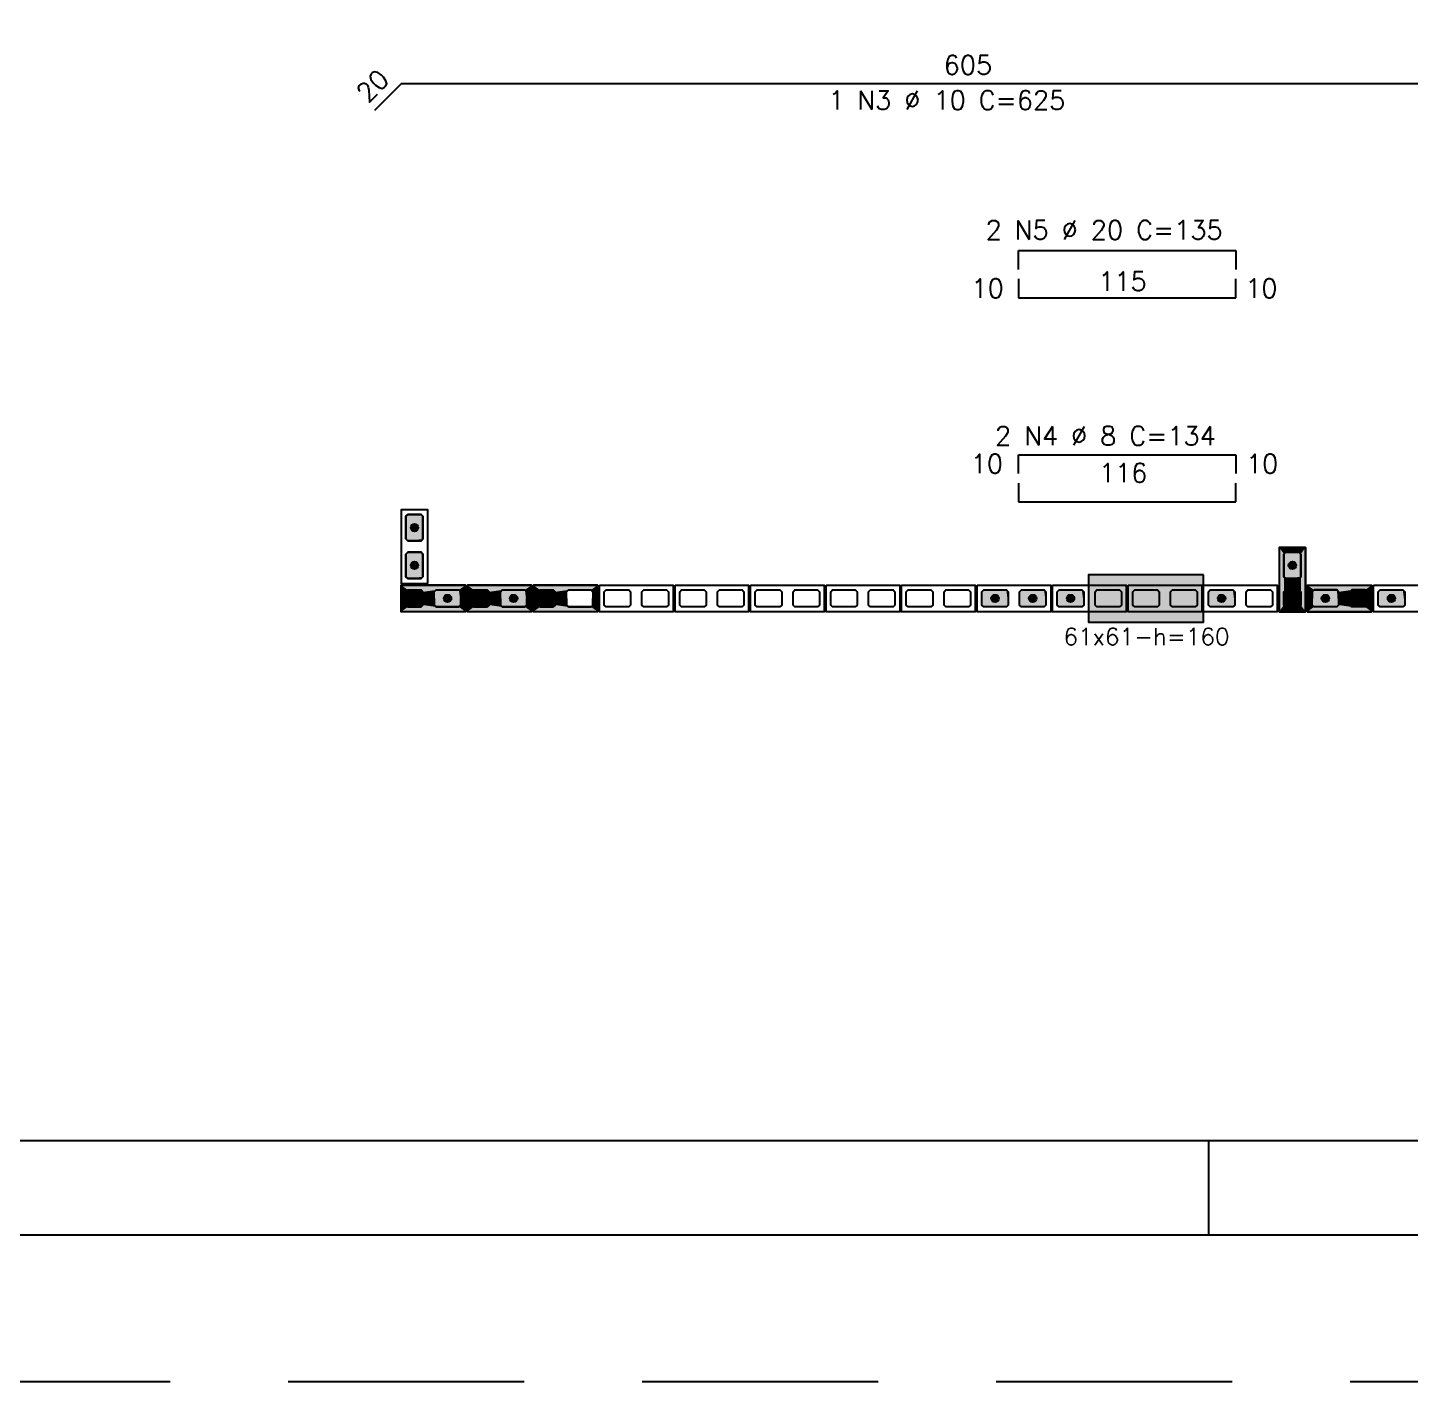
# Model space of a CAD drawing. Extents: x -1.9 to 86, y -1.6 to 60.9.
# Drawn here: x 21.54 to 36.19, y -1.55 to 12.78 of the extents above; entities that cross this region are included whole.
import ezdxf

# ---------------------------------------------------------------- set-up
doc = ezdxf.new("R2010")
doc.units = 0
doc.header["$MEASUREMENT"] = 0
doc.linetypes.add('HIDDEN', pattern=[0.375, 0.25, -0.125])
doc.layers.get('0').update_dxf_attribs({"linetype": 'CONTINUOUS'})
doc.layers.get('Defpoints').update_dxf_attribs({"linetype": 'CONTINUOUS'})
for name, color, linetype in [('ARQ_FOLHA', 7, 'CONTINUOUS'), ('PENA_01', 1, 'CONTINUOUS'), ('PENA_02', 2, 'CONTINUOUS'), ('PENA_03', 3, 'CONTINUOUS'), ('PENA_05', 5, 'CONTINUOUS'), ('PENA_11', 252, 'CONTINUOUS'), ('PENA_21', 100, 'CONTINUOUS'), ('PENA_23', 50, 'CONTINUOUS')]:
    doc.layers.add(name, color=color, linetype=linetype)
doc.styles.get("Standard").update_dxf_attribs({"font": 'ROMANS.SHX'})

# ---------------------------------------------------------------- blocks, each defined once
blk = doc.blocks.new('FOLHA A1 - 841 X 594')
at = {"layer": 'ARQ_FOLHA', "color": 1}
blk.add_line((-500.5, 10), (-500.5, 0), dxfattribs=at)
for points in [[(-841, 0), (0, 0), (0, 594), (-841, 594)], [(-816, 10), (-10, 10), (-10, 584), (-816, 584)]]:
    blk.add_lwpolyline(points, close=True, dxfattribs=at)
at = {"layer": 'Defpoints', "color": 8, "linetype": 'HIDDEN', "ltscale": 100}
blk.add_lwpolyline([(-860.5, 609.5), (-860.5, -15.5), (19.5, -15.5), (19.5, 609.5)], close=True, dxfattribs=at)
blk = doc.blocks.new('*U24')
blk.add_blockref('FOLHA A1 - 841 X 594', (0, 0))

msp = doc.modelspace()

# ---------------------------------------------------------------- linework, layer by layer
at = {"layer": 'PENA_01', "linetype": 'Continuous'}
for points in [[(25.706777, 7.34821), (25.726777, 7.36821), (25.726777, 7.60821), (25.706777, 7.62821), (25.566777, 7.62821), (25.546777, 7.60821), (25.546777, 7.36821), (25.566777, 7.34821), (25.706777, 7.34821)], [(25.706777, 6.94821), (25.726777, 6.96821), (25.726777, 7.20821), (25.706777, 7.22821), (25.566777, 7.22821), (25.546777, 7.20821), (25.546777, 6.96821), (25.566777, 6.94821), (25.706777, 6.94821)], [(35.026777, 6.96821), (35.026777, 7.20821), (35.006777, 7.22821), (34.866777, 7.22821), (34.846777, 7.20821), (34.846777, 6.96821), (34.866777, 6.94821), (35.006777, 6.94821), (35.026777, 6.96821)], [(25.566777, 6.82821), (25.706777, 6.82821), (25.726777, 6.80821), (25.726777, 6.66821), (25.706777, 6.64821), (25.566777, 6.64821), (25.546777, 6.66821), (25.546777, 6.80821), (25.566777, 6.82821)], [(25.866777, 6.82821), (26.106777, 6.82821), (26.126777, 6.80821), (26.126777, 6.66821), (26.106777, 6.64821), (25.866777, 6.64821), (25.846777, 6.66821), (25.846777, 6.80821), (25.866777, 6.82821)], [(26.266777, 6.82821), (26.406777, 6.82821), (26.426777, 6.80821), (26.426777, 6.66821), (26.406777, 6.64821), (26.266777, 6.64821), (26.246777, 6.66821), (26.246777, 6.80821), (26.266777, 6.82821)], [(26.566777, 6.82821), (26.806777, 6.82821), (26.826777, 6.80821), (26.826777, 6.66821), (26.806777, 6.64821), (26.566777, 6.64821), (26.546777, 6.66821), (26.546777, 6.80821), (26.566777, 6.82821)], [(26.966777, 6.82821), (27.106777, 6.82821), (27.126777, 6.80821), (27.126777, 6.66821), (27.106777, 6.64821), (26.966777, 6.64821), (26.946777, 6.66821), (26.946777, 6.80821), (26.966777, 6.82821)], [(27.266777, 6.82821), (27.506777, 6.82821), (27.526777, 6.80821), (27.526777, 6.66821), (27.506777, 6.64821), (27.266777, 6.64821), (27.246777, 6.66821), (27.246777, 6.80821), (27.266777, 6.82821)], [(27.646777, 6.80821), (27.666777, 6.82821), (27.906777, 6.82821), (27.926777, 6.80821), (27.926777, 6.66821), (27.906777, 6.64821), (27.666777, 6.64821), (27.646777, 6.66821), (27.646777, 6.80821)], [(28.046777, 6.80821), (28.066777, 6.82821), (28.306777, 6.82821), (28.326777, 6.80821), (28.326777, 6.66821), (28.306777, 6.64821), (28.066777, 6.64821), (28.046777, 6.66821), (28.046777, 6.80821)], [(28.446777, 6.80821), (28.466777, 6.82821), (28.706777, 6.82821), (28.726777, 6.80821), (28.726777, 6.66821), (28.706777, 6.64821), (28.466777, 6.64821), (28.446777, 6.66821), (28.446777, 6.80821)], [(28.846777, 6.80821), (28.866777, 6.82821), (29.106777, 6.82821), (29.126777, 6.80821), (29.126777, 6.66821), (29.106777, 6.64821), (28.866777, 6.64821), (28.846777, 6.66821), (28.846777, 6.80821)], [(29.246777, 6.80821), (29.266777, 6.82821), (29.506777, 6.82821), (29.526777, 6.80821), (29.526777, 6.66821), (29.506777, 6.64821), (29.266777, 6.64821), (29.246777, 6.66821), (29.246777, 6.80821)], [(29.646777, 6.80821), (29.666777, 6.82821), (29.906777, 6.82821), (29.926777, 6.80821), (29.926777, 6.66821), (29.906777, 6.64821), (29.666777, 6.64821), (29.646777, 6.66821), (29.646777, 6.80821)], [(30.046777, 6.80821), (30.066777, 6.82821), (30.306777, 6.82821), (30.326777, 6.80821), (30.326777, 6.66821), (30.306777, 6.64821), (30.066777, 6.64821), (30.046777, 6.66821), (30.046777, 6.80821)], [(30.446777, 6.80821), (30.466777, 6.82821), (30.706777, 6.82821), (30.726777, 6.80821), (30.726777, 6.66821), (30.706777, 6.64821), (30.466777, 6.64821), (30.446777, 6.66821), (30.446777, 6.80821)], [(30.846777, 6.80821), (30.866777, 6.82821), (31.106777, 6.82821), (31.126777, 6.80821), (31.126777, 6.66821), (31.106777, 6.64821), (30.866777, 6.64821), (30.846777, 6.66821), (30.846777, 6.80821)], [(31.246777, 6.80821), (31.266777, 6.82821), (31.506777, 6.82821), (31.526777, 6.80821), (31.526777, 6.66821), (31.506777, 6.64821), (31.266777, 6.64821), (31.246777, 6.66821), (31.246777, 6.80821)], [(31.646777, 6.80821), (31.666777, 6.82821), (31.906777, 6.82821), (31.926777, 6.80821), (31.926777, 6.66821), (31.906777, 6.64821), (31.666777, 6.64821), (31.646777, 6.66821), (31.646777, 6.80821)], [(32.046777, 6.80821), (32.066777, 6.82821), (32.306777, 6.82821), (32.326777, 6.80821), (32.326777, 6.66821), (32.306777, 6.64821), (32.066777, 6.64821), (32.046777, 6.66821), (32.046777, 6.80821)], [(32.446777, 6.80821), (32.466777, 6.82821), (32.706777, 6.82821), (32.726777, 6.80821), (32.726777, 6.66821), (32.706777, 6.64821), (32.466777, 6.64821), (32.446777, 6.66821), (32.446777, 6.80821)], [(32.846777, 6.80821), (32.866777, 6.82821), (33.106777, 6.82821), (33.126777, 6.80821), (33.126777, 6.66821), (33.106777, 6.64821), (32.866777, 6.64821), (32.846777, 6.66821), (32.846777, 6.80821)], [(33.246777, 6.80821), (33.266777, 6.82821), (33.506777, 6.82821), (33.526777, 6.80821), (33.526777, 6.66821), (33.506777, 6.64821), (33.266777, 6.64821), (33.246777, 6.66821), (33.246777, 6.80821)], [(33.646777, 6.80821), (33.666777, 6.82821), (33.906777, 6.82821), (33.926777, 6.80821), (33.926777, 6.66821), (33.906777, 6.64821), (33.666777, 6.64821), (33.646777, 6.66821), (33.646777, 6.80821)], [(34.046777, 6.80821), (34.066777, 6.82821), (34.306777, 6.82821), (34.326777, 6.80821), (34.326777, 6.66821), (34.306777, 6.64821), (34.066777, 6.64821), (34.046777, 6.66821), (34.046777, 6.80821)], [(34.446777, 6.80821), (34.466777, 6.82821), (34.706777, 6.82821), (34.726777, 6.80821), (34.726777, 6.66821), (34.706777, 6.64821), (34.466777, 6.64821), (34.446777, 6.66821), (34.446777, 6.80821)], [(35.026777, 6.66821), (35.026777, 6.80821), (35.006777, 6.82821), (34.866777, 6.82821), (34.846777, 6.80821), (34.846777, 6.66821), (34.866777, 6.64821), (35.006777, 6.64821), (35.026777, 6.66821)], [(35.406777, 6.64821), (35.166777, 6.64821), (35.146777, 6.66821), (35.146777, 6.80821), (35.166777, 6.82821), (35.406777, 6.82821), (35.426777, 6.80821), (35.426777, 6.66821), (35.406777, 6.64821)], [(35.706777, 6.64821), (35.566777, 6.64821), (35.546777, 6.66821), (35.546777, 6.80821), (35.566777, 6.82821), (35.706777, 6.82821), (35.726777, 6.80821), (35.726777, 6.66821), (35.706777, 6.64821)], [(35.846777, 6.80821), (35.866777, 6.82821), (36.106777, 6.82821), (36.126777, 6.80821), (36.126777, 6.66821), (36.106777, 6.64821), (35.866777, 6.64821), (35.846777, 6.66821), (35.846777, 6.80821)]]:
    msp.add_lwpolyline(points, dxfattribs=at)
at = {"layer": 'PENA_02', "linetype": 'Continuous'}
for points in [[(25.776777, 6.89821), (25.776777, 7.67821), (25.496777, 7.67821), (25.496777, 6.89821), (25.776777, 6.89821)], [(35.076777, 6.59821), (35.076777, 7.27821), (34.796777, 7.27821), (34.796777, 6.59821), (35.076777, 6.59821)], [(25.496777, 6.87821), (26.176777, 6.87821), (26.176777, 6.59821), (25.496777, 6.59821), (25.496777, 6.87821)], [(26.196777, 6.87821), (26.876777, 6.87821), (26.876777, 6.59821), (26.196777, 6.59821), (26.196777, 6.87821)], [(26.896777, 6.87821), (27.576777, 6.87821), (27.576777, 6.59821), (26.896777, 6.59821), (26.896777, 6.87821)], [(27.596777, 6.87821), (28.376777, 6.87821), (28.376777, 6.59821), (27.596777, 6.59821), (27.596777, 6.87821)], [(28.396777, 6.87821), (29.176777, 6.87821), (29.176777, 6.59821), (28.396777, 6.59821), (28.396777, 6.87821)], [(29.196777, 6.87821), (29.976777, 6.87821), (29.976777, 6.59821), (29.196777, 6.59821), (29.196777, 6.87821)], [(29.996777, 6.87821), (30.776777, 6.87821), (30.776777, 6.59821), (29.996777, 6.59821), (29.996777, 6.87821)], [(30.796777, 6.87821), (31.576777, 6.87821), (31.576777, 6.59821), (30.796777, 6.59821), (30.796777, 6.87821)], [(31.596777, 6.87821), (32.376777, 6.87821), (32.376777, 6.59821), (31.596777, 6.59821), (31.596777, 6.87821)], [(32.396777, 6.87821), (33.176777, 6.87821), (33.176777, 6.59821), (32.396777, 6.59821), (32.396777, 6.87821)], [(33.196777, 6.87821), (33.976777, 6.87821), (33.976777, 6.59821), (33.196777, 6.59821), (33.196777, 6.87821)], [(33.996777, 6.87821), (34.776777, 6.87821), (34.776777, 6.59821), (33.996777, 6.59821), (33.996777, 6.87821)], [(35.776777, 6.59821), (35.096777, 6.59821), (35.096777, 6.87821), (35.776777, 6.87821), (35.776777, 6.59821)], [(35.796777, 6.87821), (36.576777, 6.87821), (36.576777, 6.59821), (35.796777, 6.59821), (35.796777, 6.87821)]]:
    msp.add_lwpolyline(points, dxfattribs=at)
at = {"layer": 'PENA_03', "linetype": 'Continuous'}
for points in [[(25.566777, 7.34821), (25.546777, 7.36821), (25.546777, 7.60821), (25.566777, 7.62821), (25.706777, 7.62821), (25.726777, 7.60821), (25.726777, 7.36821), (25.706777, 7.34821), (25.566777, 7.34821)], [(25.566777, 6.94821), (25.546777, 6.96821), (25.546777, 7.20821), (25.566777, 7.22821), (25.706777, 7.22821), (25.726777, 7.20821), (25.726777, 6.96821), (25.706777, 6.94821), (25.566777, 6.94821)], [(34.866777, 6.94821), (34.846777, 6.96821), (34.846777, 7.20821), (34.866777, 7.22821), (35.006777, 7.22821), (35.026777, 7.20821), (35.026777, 6.96821), (35.006777, 6.94821), (34.866777, 6.94821)], [(25.726777, 6.66821), (25.706777, 6.64821), (25.566777, 6.64821), (25.546777, 6.66821), (25.546777, 6.80821), (25.566777, 6.82821), (25.706777, 6.82821), (25.726777, 6.80821), (25.726777, 6.66821)], [(26.126777, 6.66821), (26.106777, 6.64821), (25.866777, 6.64821), (25.846777, 6.66821), (25.846777, 6.80821), (25.866777, 6.82821), (26.106777, 6.82821), (26.126777, 6.80821), (26.126777, 6.66821)], [(26.426777, 6.66821), (26.406777, 6.64821), (26.266777, 6.64821), (26.246777, 6.66821), (26.246777, 6.80821), (26.266777, 6.82821), (26.406777, 6.82821), (26.426777, 6.80821), (26.426777, 6.66821)], [(26.826777, 6.66821), (26.806777, 6.64821), (26.566777, 6.64821), (26.546777, 6.66821), (26.546777, 6.80821), (26.566777, 6.82821), (26.806777, 6.82821), (26.826777, 6.80821), (26.826777, 6.66821)], [(27.126777, 6.66821), (27.106777, 6.64821), (26.966777, 6.64821), (26.946777, 6.66821), (26.946777, 6.80821), (26.966777, 6.82821), (27.106777, 6.82821), (27.126777, 6.80821), (27.126777, 6.66821)], [(31.926777, 6.66821), (31.906777, 6.64821), (31.666777, 6.64821), (31.646777, 6.66821), (31.646777, 6.80821), (31.666777, 6.82821), (31.906777, 6.82821), (31.926777, 6.80821), (31.926777, 6.66821)], [(32.326777, 6.66821), (32.306777, 6.64821), (32.066777, 6.64821), (32.046777, 6.66821), (32.046777, 6.80821), (32.066777, 6.82821), (32.306777, 6.82821), (32.326777, 6.80821), (32.326777, 6.66821)], [(32.726777, 6.66821), (32.706777, 6.64821), (32.466777, 6.64821), (32.446777, 6.66821), (32.446777, 6.80821), (32.466777, 6.82821), (32.706777, 6.82821), (32.726777, 6.80821), (32.726777, 6.66821)], [(34.326777, 6.66821), (34.306777, 6.64821), (34.066777, 6.64821), (34.046777, 6.66821), (34.046777, 6.80821), (34.066777, 6.82821), (34.306777, 6.82821), (34.326777, 6.80821), (34.326777, 6.66821)], [(35.026777, 6.66821), (35.006777, 6.64821), (34.866777, 6.64821), (34.846777, 6.66821), (34.846777, 6.80821), (34.866777, 6.82821), (35.006777, 6.82821), (35.026777, 6.80821), (35.026777, 6.66821)], [(35.426777, 6.66821), (35.406777, 6.64821), (35.166777, 6.64821), (35.146777, 6.66821), (35.146777, 6.80821), (35.166777, 6.82821), (35.406777, 6.82821), (35.426777, 6.80821), (35.426777, 6.66821)], [(35.726777, 6.66821), (35.706777, 6.64821), (35.566777, 6.64821), (35.546777, 6.66821), (35.546777, 6.80821), (35.566777, 6.82821), (35.706777, 6.82821), (35.726777, 6.80821), (35.726777, 6.66821)], [(36.126777, 6.66821), (36.106777, 6.64821), (35.866777, 6.64821), (35.846777, 6.66821), (35.846777, 6.80821), (35.866777, 6.82821), (36.106777, 6.82821), (36.126777, 6.80821), (36.126777, 6.66821)]]:
    msp.add_lwpolyline(points, dxfattribs=at)
for centre in [(25.636777, 7.48821), (25.636777, 7.08821), (34.936777, 7.08821), (25.636777, 6.73821), (25.986777, 6.73821), (26.336777, 6.73821), (26.686777, 6.73821), (27.036777, 6.73821), (31.786777, 6.73821), (32.186777, 6.73821), (32.586777, 6.73821), (34.186777, 6.73821), (34.936777, 6.73821), (35.286777, 6.73821), (35.636777, 6.73821), (35.986777, 6.73821)]:
    msp.add_circle(centre, 0.04, dxfattribs=at)
for points in [[(25.676777, 7.48821), (25.616777, 7.522851), (25.599189, 7.501891)], [(25.676777, 7.48821), (25.599189, 7.501891), (25.599189, 7.474529)], [(25.676777, 7.48821), (25.599189, 7.474529), (25.616777, 7.453569)], [(25.676777, 7.48821), (25.643723, 7.527602), (25.616777, 7.522851)], [(25.676777, 7.48821), (25.616777, 7.453569), (25.643723, 7.448817)], [(25.676777, 7.48821), (25.667419, 7.513921), (25.643723, 7.527602)], [(25.676777, 7.48821), (25.643723, 7.448817), (25.667419, 7.462498)], [(25.676777, 7.48821), (25.667419, 7.462498), (25.676777, 7.48821)], [(25.676777, 7.08821), (25.616777, 7.122851), (25.599189, 7.101891)], [(25.676777, 7.08821), (25.599189, 7.101891), (25.599189, 7.074529)], [(25.676777, 7.08821), (25.599189, 7.074529), (25.616777, 7.053569)], [(25.676777, 7.08821), (25.643723, 7.127602), (25.616777, 7.122851)], [(25.676777, 7.08821), (25.616777, 7.053569), (25.643723, 7.048817)], [(25.676777, 7.08821), (25.667419, 7.113921), (25.643723, 7.127602)], [(25.676777, 7.08821), (25.643723, 7.048817), (25.667419, 7.062498)], [(25.676777, 7.08821), (25.667419, 7.062498), (25.676777, 7.08821)], [(34.976777, 7.08821), (34.916777, 7.122851), (34.899189, 7.101891)], [(34.976777, 7.08821), (34.899189, 7.101891), (34.899189, 7.074529)], [(34.976777, 7.08821), (34.899189, 7.074529), (34.916777, 7.053569)], [(34.976777, 7.08821), (34.943723, 7.127602), (34.916777, 7.122851)], [(34.976777, 7.08821), (34.916777, 7.053569), (34.943723, 7.048817)], [(34.976777, 7.08821), (34.967419, 7.113921), (34.943723, 7.127602)], [(34.976777, 7.08821), (34.943723, 7.048817), (34.967419, 7.062498)], [(34.976777, 7.08821), (34.967419, 7.062498), (34.976777, 7.08821)], [(25.676777, 6.73821), (25.616777, 6.772851), (25.599189, 6.751891)], [(25.676777, 6.73821), (25.599189, 6.751891), (25.599189, 6.724529)], [(25.676777, 6.73821), (25.599189, 6.724529), (25.616777, 6.703569)], [(25.676777, 6.73821), (25.643723, 6.777602), (25.616777, 6.772851)], [(25.676777, 6.73821), (25.616777, 6.703569), (25.643723, 6.698817)], [(25.676777, 6.73821), (25.667419, 6.763921), (25.643723, 6.777602)], [(25.676777, 6.73821), (25.643723, 6.698817), (25.667419, 6.712498)], [(25.676777, 6.73821), (25.667419, 6.712498), (25.676777, 6.73821)], [(26.026777, 6.73821), (25.966777, 6.772851), (25.949189, 6.751891)], [(26.026777, 6.73821), (25.949189, 6.751891), (25.949189, 6.724529)], [(26.026777, 6.73821), (25.949189, 6.724529), (25.966777, 6.703569)], [(26.026777, 6.73821), (25.993723, 6.777602), (25.966777, 6.772851)], [(26.026777, 6.73821), (25.966777, 6.703569), (25.993723, 6.698817)], [(26.026777, 6.73821), (26.017419, 6.763921), (25.993723, 6.777602)], [(26.026777, 6.73821), (25.993723, 6.698817), (26.017419, 6.712498)], [(26.026777, 6.73821), (26.017419, 6.712498), (26.026777, 6.73821)], [(26.376777, 6.73821), (26.316777, 6.772851), (26.299189, 6.751891)], [(26.376777, 6.73821), (26.299189, 6.751891), (26.299189, 6.724529)], [(26.376777, 6.73821), (26.299189, 6.724529), (26.316777, 6.703569)], [(26.376777, 6.73821), (26.343723, 6.777602), (26.316777, 6.772851)], [(26.376777, 6.73821), (26.316777, 6.703569), (26.343723, 6.698817)], [(26.376777, 6.73821), (26.367419, 6.763921), (26.343723, 6.777602)], [(26.376777, 6.73821), (26.343723, 6.698817), (26.367419, 6.712498)], [(26.376777, 6.73821), (26.367419, 6.712498), (26.376777, 6.73821)], [(26.726777, 6.73821), (26.666777, 6.772851), (26.649189, 6.751891)], [(26.726777, 6.73821), (26.649189, 6.751891), (26.649189, 6.724529)], [(26.726777, 6.73821), (26.649189, 6.724529), (26.666777, 6.703569)], [(26.726777, 6.73821), (26.693723, 6.777602), (26.666777, 6.772851)], [(26.726777, 6.73821), (26.666777, 6.703569), (26.693723, 6.698817)], [(26.726777, 6.73821), (26.717419, 6.763921), (26.693723, 6.777602)], [(26.726777, 6.73821), (26.693723, 6.698817), (26.717419, 6.712498)], [(26.726777, 6.73821), (26.717419, 6.712498), (26.726777, 6.73821)], [(27.076777, 6.73821), (27.016777, 6.772851), (26.999189, 6.751891)], [(27.076777, 6.73821), (26.999189, 6.751891), (26.999189, 6.724529)], [(27.076777, 6.73821), (26.999189, 6.724529), (27.016777, 6.703569)], [(27.076777, 6.73821), (27.043723, 6.777602), (27.016777, 6.772851)], [(27.076777, 6.73821), (27.016777, 6.703569), (27.043723, 6.698817)], [(27.076777, 6.73821), (27.067419, 6.763921), (27.043723, 6.777602)], [(27.076777, 6.73821), (27.043723, 6.698817), (27.067419, 6.712498)], [(27.076777, 6.73821), (27.067419, 6.712498), (27.076777, 6.73821)], [(31.826777, 6.73821), (31.766777, 6.772851), (31.749189, 6.751891)], [(31.826777, 6.73821), (31.749189, 6.751891), (31.749189, 6.724529)], [(31.826777, 6.73821), (31.749189, 6.724529), (31.766777, 6.703569)], [(31.826777, 6.73821), (31.793723, 6.777602), (31.766777, 6.772851)], [(31.826777, 6.73821), (31.766777, 6.703569), (31.793723, 6.698817)], [(31.826777, 6.73821), (31.817419, 6.763921), (31.793723, 6.777602)], [(31.826777, 6.73821), (31.793723, 6.698817), (31.817419, 6.712498)], [(31.826777, 6.73821), (31.817419, 6.712498), (31.826777, 6.73821)], [(32.226777, 6.73821), (32.166777, 6.772851), (32.149189, 6.751891)], [(32.226777, 6.73821), (32.149189, 6.751891), (32.149189, 6.724529)], [(32.226777, 6.73821), (32.149189, 6.724529), (32.166777, 6.703569)], [(32.226777, 6.73821), (32.193723, 6.777602), (32.166777, 6.772851)], [(32.226777, 6.73821), (32.166777, 6.703569), (32.193723, 6.698817)], [(32.226777, 6.73821), (32.217419, 6.763921), (32.193723, 6.777602)], [(32.226777, 6.73821), (32.193723, 6.698817), (32.217419, 6.712498)], [(32.226777, 6.73821), (32.217419, 6.712498), (32.226777, 6.73821)], [(32.626777, 6.73821), (32.566777, 6.772851), (32.549189, 6.751891)], [(32.626777, 6.73821), (32.549189, 6.751891), (32.549189, 6.724529)], [(32.626777, 6.73821), (32.549189, 6.724529), (32.566777, 6.703569)], [(32.626777, 6.73821), (32.593723, 6.777602), (32.566777, 6.772851)], [(32.626777, 6.73821), (32.566777, 6.703569), (32.593723, 6.698817)], [(32.626777, 6.73821), (32.617419, 6.763921), (32.593723, 6.777602)], [(32.626777, 6.73821), (32.593723, 6.698817), (32.617419, 6.712498)], [(32.626777, 6.73821), (32.617419, 6.712498), (32.626777, 6.73821)], [(34.226777, 6.73821), (34.166777, 6.772851), (34.149189, 6.751891)], [(34.226777, 6.73821), (34.149189, 6.751891), (34.149189, 6.724529)], [(34.226777, 6.73821), (34.149189, 6.724529), (34.166777, 6.703569)], [(34.226777, 6.73821), (34.193723, 6.777602), (34.166777, 6.772851)], [(34.226777, 6.73821), (34.166777, 6.703569), (34.193723, 6.698817)], [(34.226777, 6.73821), (34.217419, 6.763921), (34.193723, 6.777602)], [(34.226777, 6.73821), (34.193723, 6.698817), (34.217419, 6.712498)], [(34.226777, 6.73821), (34.217419, 6.712498), (34.226777, 6.73821)], [(34.976777, 6.73821), (34.916777, 6.772851), (34.899189, 6.751891)], [(34.976777, 6.73821), (34.899189, 6.751891), (34.899189, 6.724529)], [(34.976777, 6.73821), (34.899189, 6.724529), (34.916777, 6.703569)], [(34.976777, 6.73821), (34.943723, 6.777602), (34.916777, 6.772851)], [(34.976777, 6.73821), (34.916777, 6.703569), (34.943723, 6.698817)], [(34.976777, 6.73821), (34.967419, 6.763921), (34.943723, 6.777602)], [(34.976777, 6.73821), (34.943723, 6.698817), (34.967419, 6.712498)], [(34.976777, 6.73821), (34.967419, 6.712498), (34.976777, 6.73821)], [(35.326777, 6.73821), (35.266777, 6.772851), (35.249189, 6.751891)], [(35.326777, 6.73821), (35.249189, 6.751891), (35.249189, 6.724529)], [(35.326777, 6.73821), (35.249189, 6.724529), (35.266777, 6.703569)], [(35.326777, 6.73821), (35.293723, 6.777602), (35.266777, 6.772851)], [(35.326777, 6.73821), (35.266777, 6.703569), (35.293723, 6.698817)], [(35.326777, 6.73821), (35.317419, 6.763921), (35.293723, 6.777602)], [(35.326777, 6.73821), (35.293723, 6.698817), (35.317419, 6.712498)], [(35.326777, 6.73821), (35.317419, 6.712498), (35.326777, 6.73821)], [(35.676777, 6.73821), (35.616777, 6.772851), (35.599189, 6.751891)], [(35.676777, 6.73821), (35.599189, 6.751891), (35.599189, 6.724529)], [(35.676777, 6.73821), (35.599189, 6.724529), (35.616777, 6.703569)], [(35.676777, 6.73821), (35.643723, 6.777602), (35.616777, 6.772851)], [(35.676777, 6.73821), (35.616777, 6.703569), (35.643723, 6.698817)], [(35.676777, 6.73821), (35.667419, 6.763921), (35.643723, 6.777602)], [(35.676777, 6.73821), (35.643723, 6.698817), (35.667419, 6.712498)], [(35.676777, 6.73821), (35.667419, 6.712498), (35.676777, 6.73821)], [(36.026777, 6.73821), (35.966777, 6.772851), (35.949189, 6.751891)], [(36.026777, 6.73821), (35.949189, 6.751891), (35.949189, 6.724529)], [(36.026777, 6.73821), (35.949189, 6.724529), (35.966777, 6.703569)], [(36.026777, 6.73821), (35.993723, 6.777602), (35.966777, 6.772851)], [(36.026777, 6.73821), (35.966777, 6.703569), (35.993723, 6.698817)], [(36.026777, 6.73821), (36.017419, 6.763921), (35.993723, 6.777602)], [(36.026777, 6.73821), (35.993723, 6.698817), (36.017419, 6.712498)], [(36.026777, 6.73821), (36.017419, 6.712498), (36.026777, 6.73821)]]:
    msp.add_solid(points, dxfattribs=at)
at = {"layer": 'PENA_05', "linetype": 'Continuous'}
for p, q in [((25.496777, 12.187511), (25.213934, 11.904668)), ((37.588837, 12.187511), (25.496777, 12.187511)), ((32.036777, 10.223266), (32.036777, 10.423266)), ((32.036777, 10.423266), (34.336777, 10.423266)), ((34.336777, 10.423266), (34.336777, 10.223266)), ((32.036777, 10.123266), (32.036777, 9.923266)), ((34.336777, 9.923266), (34.336777, 10.123266)), ((32.036777, 9.923266), (34.336777, 9.923266)), ((32.036777, 8.060454), (32.036777, 8.260454)), ((32.036777, 8.260454), (34.336777, 8.260454)), ((34.336777, 8.260454), (34.336777, 8.060454)), ((32.036777, 7.960454), (32.036777, 7.760454)), ((34.336777, 7.760454), (34.336777, 7.960454)), ((32.036777, 7.760454), (34.336777, 7.760454))]:
    msp.add_line(p, q, dxfattribs=at)
at = {"layer": 'PENA_11', "linetype": 'Continuous'}
for points in [[(25.566777, 7.34821), (25.546777, 7.60821), (25.566777, 7.62821)], [(25.566777, 7.34821), (25.566777, 7.62821), (25.706777, 7.62821)], [(25.566777, 7.34821), (25.706777, 7.62821), (25.726777, 7.60821)], [(25.566777, 7.34821), (25.546777, 7.36821), (25.546777, 7.60821)], [(25.566777, 7.34821), (25.726777, 7.60821), (25.726777, 7.36821)], [(25.566777, 7.34821), (25.726777, 7.36821), (25.706777, 7.34821)], [(25.566777, 7.34821), (25.706777, 7.34821), (25.566777, 7.34821)], [(25.566777, 6.94821), (25.546777, 7.20821), (25.566777, 7.22821)], [(25.566777, 6.94821), (25.546777, 6.96821), (25.546777, 7.20821)], [(25.566777, 6.94821), (25.566777, 7.22821), (25.706777, 7.22821)], [(25.566777, 6.94821), (25.706777, 7.22821), (25.726777, 7.20821)], [(25.566777, 6.94821), (25.726777, 7.20821), (25.726777, 6.96821)], [(34.866777, 6.94821), (34.846777, 7.20821), (34.866777, 7.22821)], [(34.866777, 6.94821), (34.846777, 6.96821), (34.846777, 7.20821)], [(34.866777, 6.94821), (34.866777, 7.22821), (35.006777, 7.22821)], [(34.866777, 6.94821), (35.006777, 7.22821), (35.026777, 7.20821)], [(34.866777, 6.94821), (35.026777, 7.20821), (35.026777, 6.96821)], [(25.566777, 6.94821), (25.726777, 6.96821), (25.706777, 6.94821)], [(25.566777, 6.94821), (25.706777, 6.94821), (25.566777, 6.94821)], [(34.866777, 6.94821), (35.026777, 6.96821), (35.006777, 6.94821)], [(34.866777, 6.94821), (35.006777, 6.94821), (34.866777, 6.94821)], [(25.726777, 6.66821), (25.546777, 6.80821), (25.566777, 6.82821)], [(25.726777, 6.66821), (25.546777, 6.66821), (25.546777, 6.80821)], [(25.726777, 6.66821), (25.566777, 6.82821), (25.706777, 6.82821)], [(25.726777, 6.66821), (25.706777, 6.82821), (25.726777, 6.80821)], [(25.726777, 6.66821), (25.726777, 6.80821), (25.726777, 6.66821)], [(26.126777, 6.66821), (25.846777, 6.80821), (25.866777, 6.82821)], [(26.126777, 6.66821), (25.846777, 6.66821), (25.846777, 6.80821)], [(26.126777, 6.66821), (25.866777, 6.82821), (26.106777, 6.82821)], [(26.126777, 6.66821), (26.106777, 6.82821), (26.126777, 6.80821)], [(26.126777, 6.66821), (26.126777, 6.80821), (26.126777, 6.66821)], [(26.426777, 6.66821), (26.246777, 6.80821), (26.266777, 6.82821)], [(26.426777, 6.66821), (26.246777, 6.66821), (26.246777, 6.80821)], [(26.426777, 6.66821), (26.266777, 6.82821), (26.406777, 6.82821)], [(26.426777, 6.66821), (26.406777, 6.82821), (26.426777, 6.80821)], [(26.426777, 6.66821), (26.426777, 6.80821), (26.426777, 6.66821)], [(26.826777, 6.66821), (26.546777, 6.80821), (26.566777, 6.82821)], [(26.826777, 6.66821), (26.546777, 6.66821), (26.546777, 6.80821)], [(26.826777, 6.66821), (26.566777, 6.82821), (26.806777, 6.82821)], [(26.826777, 6.66821), (26.806777, 6.82821), (26.826777, 6.80821)], [(26.826777, 6.66821), (26.826777, 6.80821), (26.826777, 6.66821)], [(27.126777, 6.66821), (26.946777, 6.80821), (26.966777, 6.82821)], [(27.126777, 6.66821), (26.946777, 6.66821), (26.946777, 6.80821)], [(27.126777, 6.66821), (26.966777, 6.82821), (27.106777, 6.82821)], [(27.126777, 6.66821), (27.106777, 6.82821), (27.126777, 6.80821)], [(27.126777, 6.66821), (27.126777, 6.80821), (27.126777, 6.66821)], [(31.926777, 6.66821), (31.646777, 6.80821), (31.666777, 6.82821)], [(31.926777, 6.66821), (31.646777, 6.66821), (31.646777, 6.80821)], [(31.926777, 6.66821), (31.666777, 6.82821), (31.906777, 6.82821)], [(31.926777, 6.66821), (31.906777, 6.82821), (31.926777, 6.80821)], [(31.926777, 6.66821), (31.926777, 6.80821), (31.926777, 6.66821)], [(32.326777, 6.66821), (32.046777, 6.80821), (32.066777, 6.82821)], [(32.326777, 6.66821), (32.046777, 6.66821), (32.046777, 6.80821)], [(32.326777, 6.66821), (32.066777, 6.82821), (32.306777, 6.82821)], [(32.326777, 6.66821), (32.306777, 6.82821), (32.326777, 6.80821)], [(32.326777, 6.66821), (32.326777, 6.80821), (32.326777, 6.66821)], [(32.726777, 6.66821), (32.446777, 6.80821), (32.466777, 6.82821)], [(32.726777, 6.66821), (32.446777, 6.66821), (32.446777, 6.80821)], [(32.726777, 6.66821), (32.466777, 6.82821), (32.706777, 6.82821)], [(32.726777, 6.66821), (32.706777, 6.82821), (32.726777, 6.80821)], [(32.726777, 6.66821), (32.726777, 6.80821), (32.726777, 6.66821)], [(34.326777, 6.66821), (34.046777, 6.80821), (34.066777, 6.82821)], [(34.326777, 6.66821), (34.046777, 6.66821), (34.046777, 6.80821)], [(34.326777, 6.66821), (34.066777, 6.82821), (34.306777, 6.82821)], [(34.326777, 6.66821), (34.306777, 6.82821), (34.326777, 6.80821)], [(34.326777, 6.66821), (34.326777, 6.80821), (34.326777, 6.66821)], [(35.026777, 6.66821), (34.846777, 6.80821), (34.866777, 6.82821)], [(35.026777, 6.66821), (34.846777, 6.66821), (34.846777, 6.80821)], [(35.026777, 6.66821), (34.866777, 6.82821), (35.006777, 6.82821)], [(35.026777, 6.66821), (35.006777, 6.82821), (35.026777, 6.80821)], [(35.026777, 6.66821), (35.026777, 6.80821), (35.026777, 6.66821)], [(35.426777, 6.66821), (35.146777, 6.80821), (35.166777, 6.82821)], [(35.426777, 6.66821), (35.146777, 6.66821), (35.146777, 6.80821)], [(35.426777, 6.66821), (35.166777, 6.82821), (35.406777, 6.82821)], [(35.426777, 6.66821), (35.406777, 6.82821), (35.426777, 6.80821)], [(35.426777, 6.66821), (35.426777, 6.80821), (35.426777, 6.66821)], [(35.726777, 6.66821), (35.546777, 6.80821), (35.566777, 6.82821)], [(35.726777, 6.66821), (35.546777, 6.66821), (35.546777, 6.80821)], [(35.726777, 6.66821), (35.566777, 6.82821), (35.706777, 6.82821)], [(35.726777, 6.66821), (35.706777, 6.82821), (35.726777, 6.80821)], [(35.726777, 6.66821), (35.726777, 6.80821), (35.726777, 6.66821)], [(36.126777, 6.66821), (35.846777, 6.80821), (35.866777, 6.82821)], [(36.126777, 6.66821), (35.846777, 6.66821), (35.846777, 6.80821)], [(36.126777, 6.66821), (35.866777, 6.82821), (36.106777, 6.82821)], [(36.126777, 6.66821), (36.106777, 6.82821), (36.126777, 6.80821)], [(36.126777, 6.66821), (36.126777, 6.80821), (36.126777, 6.66821)], [(25.726777, 6.66821), (25.566777, 6.64821), (25.546777, 6.66821)], [(25.726777, 6.66821), (25.706777, 6.64821), (25.566777, 6.64821)], [(26.126777, 6.66821), (25.866777, 6.64821), (25.846777, 6.66821)], [(26.126777, 6.66821), (26.106777, 6.64821), (25.866777, 6.64821)], [(26.426777, 6.66821), (26.266777, 6.64821), (26.246777, 6.66821)], [(26.426777, 6.66821), (26.406777, 6.64821), (26.266777, 6.64821)], [(26.826777, 6.66821), (26.566777, 6.64821), (26.546777, 6.66821)], [(26.826777, 6.66821), (26.806777, 6.64821), (26.566777, 6.64821)], [(27.126777, 6.66821), (26.966777, 6.64821), (26.946777, 6.66821)], [(27.126777, 6.66821), (27.106777, 6.64821), (26.966777, 6.64821)], [(31.926777, 6.66821), (31.666777, 6.64821), (31.646777, 6.66821)], [(31.926777, 6.66821), (31.906777, 6.64821), (31.666777, 6.64821)], [(32.326777, 6.66821), (32.066777, 6.64821), (32.046777, 6.66821)], [(32.326777, 6.66821), (32.306777, 6.64821), (32.066777, 6.64821)], [(32.726777, 6.66821), (32.466777, 6.64821), (32.446777, 6.66821)], [(32.726777, 6.66821), (32.706777, 6.64821), (32.466777, 6.64821)], [(34.326777, 6.66821), (34.066777, 6.64821), (34.046777, 6.66821)], [(34.326777, 6.66821), (34.306777, 6.64821), (34.066777, 6.64821)], [(35.026777, 6.66821), (34.866777, 6.64821), (34.846777, 6.66821)], [(35.026777, 6.66821), (35.006777, 6.64821), (34.866777, 6.64821)], [(35.426777, 6.66821), (35.166777, 6.64821), (35.146777, 6.66821)], [(35.426777, 6.66821), (35.406777, 6.64821), (35.166777, 6.64821)], [(35.726777, 6.66821), (35.566777, 6.64821), (35.546777, 6.66821)], [(35.726777, 6.66821), (35.706777, 6.64821), (35.566777, 6.64821)], [(36.126777, 6.66821), (35.866777, 6.64821), (35.846777, 6.66821)], [(36.126777, 6.66821), (36.106777, 6.64821), (35.866777, 6.64821)]]:
    msp.add_solid(points, dxfattribs=at)
at = {"layer": 'PENA_21', "linetype": 'Continuous'}
for points in [[(34.936777, 6.59821), (34.936777, 6.64821), (34.866777, 6.64821), (34.846777, 6.66821), (34.846777, 6.80821), (34.866777, 6.82821), (34.936777, 6.82821), (34.936777, 6.94821), (34.866777, 6.94821), (34.846777, 6.96821), (34.846777, 7.20821), (34.866777, 7.22821), (34.936777, 7.22821), (34.936777, 7.27821), (34.796777, 7.27821), (34.796777, 6.59821), (34.936777, 6.59821)], [(34.936777, 6.59821), (34.936777, 6.64821), (35.006777, 6.64821), (35.026777, 6.66821), (35.026777, 6.80821), (35.006777, 6.82821), (34.936777, 6.82821), (34.936777, 6.94821), (35.006777, 6.94821), (35.026777, 6.96821), (35.026777, 7.20821), (35.006777, 7.22821), (34.936777, 7.22821), (34.936777, 7.27821), (35.076777, 7.27821), (35.076777, 6.59821), (34.936777, 6.59821)], [(25.496777, 6.73821), (25.546777, 6.73821), (25.546777, 6.80821), (25.566777, 6.82821), (25.706777, 6.82821), (25.726777, 6.80821), (25.726777, 6.73821), (25.846777, 6.73821), (25.846777, 6.80821), (25.866777, 6.82821), (26.106777, 6.82821), (26.126777, 6.80821), (26.126777, 6.73821), (26.176777, 6.73821), (26.176777, 6.87821), (25.496777, 6.87821), (25.496777, 6.73821)], [(25.496777, 6.73821), (25.546777, 6.73821), (25.546777, 6.66821), (25.566777, 6.64821), (25.706777, 6.64821), (25.726777, 6.66821), (25.726777, 6.73821), (25.846777, 6.73821), (25.846777, 6.66821), (25.866777, 6.64821), (26.106777, 6.64821), (26.126777, 6.66821), (26.126777, 6.73821), (26.176777, 6.73821), (26.176777, 6.59821), (25.496777, 6.59821), (25.496777, 6.73821)], [(26.196777, 6.73821), (26.246777, 6.73821), (26.246777, 6.80821), (26.266777, 6.82821), (26.406777, 6.82821), (26.426777, 6.80821), (26.426777, 6.73821), (26.546777, 6.73821), (26.546777, 6.80821), (26.566777, 6.82821), (26.806777, 6.82821), (26.826777, 6.80821), (26.826777, 6.73821), (26.876777, 6.73821), (26.876777, 6.87821), (26.196777, 6.87821), (26.196777, 6.73821)], [(26.196777, 6.73821), (26.246777, 6.73821), (26.246777, 6.66821), (26.266777, 6.64821), (26.406777, 6.64821), (26.426777, 6.66821), (26.426777, 6.73821), (26.546777, 6.73821), (26.546777, 6.66821), (26.566777, 6.64821), (26.806777, 6.64821), (26.826777, 6.66821), (26.826777, 6.73821), (26.876777, 6.73821), (26.876777, 6.59821), (26.196777, 6.59821), (26.196777, 6.73821)], [(26.896777, 6.73821), (26.946777, 6.73821), (26.946777, 6.80821), (26.966777, 6.82821), (27.106777, 6.82821), (27.126777, 6.80821), (27.126777, 6.73821), (27.246777, 6.73821), (27.246777, 6.80821), (27.266777, 6.82821), (27.506777, 6.82821), (27.526777, 6.80821), (27.526777, 6.73821), (27.576777, 6.73821), (27.576777, 6.87821), (26.896777, 6.87821), (26.896777, 6.73821)], [(26.896777, 6.73821), (26.946777, 6.73821), (26.946777, 6.66821), (26.966777, 6.64821), (27.106777, 6.64821), (27.126777, 6.66821), (27.126777, 6.73821), (27.246777, 6.73821), (27.246777, 6.66821), (27.266777, 6.64821), (27.506777, 6.64821), (27.526777, 6.66821), (27.526777, 6.73821), (27.576777, 6.73821), (27.576777, 6.59821), (26.896777, 6.59821), (26.896777, 6.73821)], [(35.776777, 6.73821), (35.726777, 6.73821), (35.726777, 6.80821), (35.706777, 6.82821), (35.566777, 6.82821), (35.546777, 6.80821), (35.546777, 6.73821), (35.426777, 6.73821), (35.426777, 6.80821), (35.406777, 6.82821), (35.166777, 6.82821), (35.146777, 6.80821), (35.146777, 6.73821), (35.096777, 6.73821), (35.096777, 6.87821), (35.776777, 6.87821), (35.776777, 6.73821)], [(35.776777, 6.73821), (35.726777, 6.73821), (35.726777, 6.66821), (35.706777, 6.64821), (35.566777, 6.64821), (35.546777, 6.66821), (35.546777, 6.73821), (35.426777, 6.73821), (35.426777, 6.66821), (35.406777, 6.64821), (35.166777, 6.64821), (35.146777, 6.66821), (35.146777, 6.73821), (35.096777, 6.73821), (35.096777, 6.59821), (35.776777, 6.59821), (35.776777, 6.73821)]]:
    msp.add_lwpolyline(points, dxfattribs=at)
for points in [[(34.936777, 7.27821), (34.796777, 7.27821), (34.866777, 7.22821)], [(34.866777, 7.22821), (34.796777, 7.27821), (34.846777, 7.20821)], [(34.796777, 7.27821), (34.846777, 6.66821), (34.846777, 7.20821)], [(34.796777, 6.59821), (34.846777, 6.66821), (34.796777, 7.27821)], [(34.846777, 7.20821), (34.846777, 6.66821), (34.846777, 6.80821)], [(34.846777, 7.20821), (34.846777, 6.96821), (34.846777, 6.80821)], [(34.936777, 7.22821), (34.936777, 7.27821), (34.866777, 7.22821)], [(35.006777, 7.22821), (34.936777, 7.22821), (35.076777, 7.27821)], [(34.936777, 7.22821), (34.936777, 7.27821), (35.076777, 7.27821)], [(35.026777, 7.20821), (35.006777, 7.22821), (35.076777, 7.27821)], [(35.026777, 6.96821), (35.076777, 7.27821), (35.026777, 6.80821)], [(35.026777, 6.80821), (35.076777, 7.27821), (35.026777, 6.66821)], [(35.076777, 7.27821), (35.076777, 6.59821), (35.026777, 6.66821)], [(35.026777, 6.96821), (35.026777, 7.20821), (35.076777, 7.27821)], [(34.866777, 6.82821), (34.846777, 6.96821), (34.846777, 6.80821)], [(34.866777, 6.82821), (34.866777, 6.94821), (34.846777, 6.96821)], [(34.936777, 6.82821), (34.866777, 6.94821), (34.866777, 6.82821)], [(34.936777, 6.82821), (34.936777, 6.94821), (34.866777, 6.94821)], [(34.936777, 6.82821), (35.006777, 6.94821), (35.006777, 6.82821)], [(34.936777, 6.82821), (34.936777, 6.94821), (35.006777, 6.94821)], [(35.006777, 6.94821), (35.026777, 6.96821), (35.006777, 6.82821)], [(35.006777, 6.82821), (35.026777, 6.96821), (35.026777, 6.80821)], [(26.176777, 6.87821), (25.496777, 6.87821), (25.566777, 6.82821)], [(25.496777, 6.87821), (25.496777, 6.73821), (25.546777, 6.73821)], [(25.496777, 6.87821), (25.546777, 6.73821), (25.546777, 6.80821)], [(25.496777, 6.87821), (25.546777, 6.80821), (25.566777, 6.82821)], [(25.496777, 6.59821), (25.496777, 6.73821), (25.546777, 6.73821)], [(25.496777, 6.59821), (25.546777, 6.73821), (25.546777, 6.66821)], [(26.176777, 6.87821), (25.566777, 6.82821), (25.706777, 6.82821)], [(26.176777, 6.87821), (25.706777, 6.82821), (25.726777, 6.80821)], [(26.176777, 6.87821), (25.726777, 6.80821), (25.866777, 6.82821)], [(25.726777, 6.80821), (25.846777, 6.80821), (25.866777, 6.82821)], [(25.726777, 6.80821), (25.726777, 6.73821), (25.846777, 6.73821)], [(25.726777, 6.80821), (25.846777, 6.73821), (25.846777, 6.80821)], [(25.726777, 6.66821), (25.726777, 6.73821), (25.846777, 6.73821)], [(25.726777, 6.66821), (25.846777, 6.73821), (25.846777, 6.66821)], [(26.176777, 6.87821), (25.866777, 6.82821), (26.106777, 6.82821)], [(26.176777, 6.87821), (26.106777, 6.82821), (26.126777, 6.80821)], [(26.176777, 6.87821), (26.126777, 6.80821), (26.176777, 6.73821)], [(26.176777, 6.73821), (26.126777, 6.80821), (26.126777, 6.73821)], [(26.176777, 6.59821), (26.126777, 6.66821), (26.176777, 6.73821)], [(26.176777, 6.73821), (26.126777, 6.66821), (26.126777, 6.73821)], [(26.876777, 6.87821), (26.196777, 6.87821), (26.266777, 6.82821)], [(26.196777, 6.87821), (26.196777, 6.73821), (26.246777, 6.73821)], [(26.196777, 6.87821), (26.246777, 6.73821), (26.246777, 6.80821)], [(26.196777, 6.87821), (26.246777, 6.80821), (26.266777, 6.82821)], [(26.196777, 6.59821), (26.196777, 6.73821), (26.246777, 6.73821)], [(26.196777, 6.59821), (26.246777, 6.73821), (26.246777, 6.66821)], [(26.876777, 6.87821), (26.266777, 6.82821), (26.406777, 6.82821)], [(26.876777, 6.87821), (26.406777, 6.82821), (26.426777, 6.80821)], [(26.876777, 6.87821), (26.426777, 6.80821), (26.566777, 6.82821)], [(26.426777, 6.80821), (26.546777, 6.80821), (26.566777, 6.82821)], [(26.426777, 6.80821), (26.426777, 6.73821), (26.546777, 6.73821)], [(26.426777, 6.80821), (26.546777, 6.73821), (26.546777, 6.80821)], [(26.426777, 6.66821), (26.426777, 6.73821), (26.546777, 6.73821)], [(26.426777, 6.66821), (26.546777, 6.73821), (26.546777, 6.66821)], [(26.876777, 6.87821), (26.566777, 6.82821), (26.806777, 6.82821)], [(26.876777, 6.87821), (26.806777, 6.82821), (26.826777, 6.80821)], [(26.876777, 6.87821), (26.826777, 6.80821), (26.876777, 6.73821)], [(26.876777, 6.73821), (26.826777, 6.80821), (26.826777, 6.73821)], [(26.876777, 6.59821), (26.826777, 6.66821), (26.876777, 6.73821)], [(26.876777, 6.73821), (26.826777, 6.66821), (26.826777, 6.73821)], [(27.576777, 6.87821), (26.896777, 6.87821), (26.966777, 6.82821)], [(26.896777, 6.87821), (26.896777, 6.73821), (26.946777, 6.73821)], [(26.896777, 6.87821), (26.946777, 6.73821), (26.946777, 6.80821)], [(26.896777, 6.87821), (26.946777, 6.80821), (26.966777, 6.82821)], [(26.896777, 6.59821), (26.896777, 6.73821), (26.946777, 6.73821)], [(26.896777, 6.59821), (26.946777, 6.73821), (26.946777, 6.66821)], [(27.576777, 6.87821), (26.966777, 6.82821), (27.106777, 6.82821)], [(27.576777, 6.87821), (27.106777, 6.82821), (27.126777, 6.80821)], [(27.576777, 6.87821), (27.126777, 6.80821), (27.266777, 6.82821)], [(27.126777, 6.80821), (27.246777, 6.80821), (27.266777, 6.82821)], [(27.126777, 6.80821), (27.126777, 6.73821), (27.246777, 6.73821)], [(27.126777, 6.80821), (27.246777, 6.73821), (27.246777, 6.80821)], [(27.126777, 6.66821), (27.126777, 6.73821), (27.246777, 6.73821)], [(27.126777, 6.66821), (27.246777, 6.73821), (27.246777, 6.66821)], [(27.576777, 6.87821), (27.266777, 6.82821), (27.506777, 6.82821)], [(27.576777, 6.87821), (27.506777, 6.82821), (27.526777, 6.80821)], [(27.576777, 6.87821), (27.526777, 6.80821), (27.576777, 6.73821)], [(27.576777, 6.73821), (27.526777, 6.80821), (27.526777, 6.73821)], [(27.576777, 6.59821), (27.526777, 6.66821), (27.576777, 6.73821)], [(27.576777, 6.73821), (27.526777, 6.66821), (27.526777, 6.73821)], [(35.776777, 6.87821), (35.166777, 6.82821), (35.096777, 6.87821)], [(35.166777, 6.82821), (35.146777, 6.80821), (35.096777, 6.87821)], [(35.096777, 6.87821), (35.146777, 6.80821), (35.096777, 6.73821)], [(35.146777, 6.80821), (35.146777, 6.73821), (35.096777, 6.73821)], [(35.096777, 6.59821), (35.146777, 6.66821), (35.096777, 6.73821)], [(35.146777, 6.66821), (35.146777, 6.73821), (35.096777, 6.73821)], [(35.406777, 6.82821), (35.166777, 6.82821), (35.776777, 6.87821)], [(35.426777, 6.80821), (35.406777, 6.82821), (35.776777, 6.87821)], [(35.776777, 6.87821), (35.566777, 6.82821), (35.426777, 6.80821)], [(35.426777, 6.73821), (35.426777, 6.80821), (35.566777, 6.82821)], [(35.426777, 6.73821), (35.566777, 6.82821), (35.546777, 6.80821)], [(35.426777, 6.73821), (35.546777, 6.80821), (35.546777, 6.73821)], [(35.426777, 6.73821), (35.426777, 6.66821), (35.566777, 6.64821)], [(35.426777, 6.73821), (35.566777, 6.64821), (35.546777, 6.66821)], [(35.426777, 6.73821), (35.546777, 6.66821), (35.546777, 6.73821)], [(35.776777, 6.87821), (35.706777, 6.82821), (35.566777, 6.82821)], [(35.776777, 6.87821), (35.726777, 6.80821), (35.706777, 6.82821)], [(35.776777, 6.87821), (35.776777, 6.73821), (35.726777, 6.73821)], [(35.776777, 6.87821), (35.726777, 6.73821), (35.726777, 6.80821)], [(35.776777, 6.59821), (35.776777, 6.73821), (35.726777, 6.73821)], [(35.776777, 6.59821), (35.726777, 6.73821), (35.726777, 6.66821)], [(25.496777, 6.59821), (25.546777, 6.66821), (25.566777, 6.64821)], [(26.176777, 6.59821), (25.496777, 6.59821), (25.566777, 6.64821)], [(26.176777, 6.59821), (25.566777, 6.64821), (25.706777, 6.64821)], [(26.176777, 6.59821), (25.706777, 6.64821), (25.726777, 6.66821)], [(26.176777, 6.59821), (25.726777, 6.66821), (25.866777, 6.64821)], [(25.726777, 6.66821), (25.846777, 6.66821), (25.866777, 6.64821)], [(26.176777, 6.59821), (25.866777, 6.64821), (26.106777, 6.64821)], [(26.176777, 6.59821), (26.106777, 6.64821), (26.126777, 6.66821)], [(26.196777, 6.59821), (26.246777, 6.66821), (26.266777, 6.64821)], [(26.876777, 6.59821), (26.196777, 6.59821), (26.266777, 6.64821)], [(26.876777, 6.59821), (26.266777, 6.64821), (26.406777, 6.64821)], [(26.876777, 6.59821), (26.406777, 6.64821), (26.426777, 6.66821)], [(26.876777, 6.59821), (26.426777, 6.66821), (26.566777, 6.64821)], [(26.426777, 6.66821), (26.546777, 6.66821), (26.566777, 6.64821)], [(26.876777, 6.59821), (26.566777, 6.64821), (26.806777, 6.64821)], [(26.876777, 6.59821), (26.806777, 6.64821), (26.826777, 6.66821)], [(26.896777, 6.59821), (26.946777, 6.66821), (26.966777, 6.64821)], [(27.576777, 6.59821), (26.896777, 6.59821), (26.966777, 6.64821)], [(27.576777, 6.59821), (26.966777, 6.64821), (27.106777, 6.64821)], [(27.576777, 6.59821), (27.106777, 6.64821), (27.126777, 6.66821)], [(27.576777, 6.59821), (27.126777, 6.66821), (27.266777, 6.64821)], [(27.126777, 6.66821), (27.246777, 6.66821), (27.266777, 6.64821)], [(27.576777, 6.59821), (27.266777, 6.64821), (27.506777, 6.64821)], [(27.576777, 6.59821), (27.506777, 6.64821), (27.526777, 6.66821)], [(34.866777, 6.64821), (34.846777, 6.66821), (34.796777, 6.59821)], [(34.866777, 6.64821), (34.796777, 6.59821), (34.936777, 6.59821)], [(34.866777, 6.64821), (34.936777, 6.59821), (34.936777, 6.64821)], [(35.076777, 6.59821), (34.936777, 6.59821), (35.006777, 6.64821)], [(35.006777, 6.64821), (34.936777, 6.59821), (34.936777, 6.64821)], [(35.026777, 6.66821), (35.076777, 6.59821), (35.006777, 6.64821)], [(35.166777, 6.64821), (35.146777, 6.66821), (35.096777, 6.59821)], [(35.776777, 6.59821), (35.166777, 6.64821), (35.096777, 6.59821)], [(35.406777, 6.64821), (35.166777, 6.64821), (35.776777, 6.59821)], [(35.426777, 6.66821), (35.406777, 6.64821), (35.776777, 6.59821)], [(35.776777, 6.59821), (35.566777, 6.64821), (35.426777, 6.66821)], [(35.776777, 6.59821), (35.706777, 6.64821), (35.566777, 6.64821)], [(35.776777, 6.59821), (35.726777, 6.66821), (35.706777, 6.64821)]]:
    msp.add_solid(points, dxfattribs=at)
at = {"layer": 'PENA_23', "linetype": 'Continuous'}
msp.add_lwpolyline([(33.996777, 6.98821), (32.776777, 6.98821), (32.776777, 6.48821), (33.996777, 6.48821), (33.996777, 6.98821)], dxfattribs=at)
msp.add_lwpolyline([(33.996777, 6.98821), (32.776777, 6.98821), (32.776777, 6.48821), (33.996777, 6.48821), (33.996777, 6.98821)], dxfattribs=at)
for points in [[(33.996777, 6.98821), (32.776777, 6.98821), (32.776777, 6.48821)], [(33.996777, 6.98821), (32.776777, 6.48821), (33.996777, 6.48821)], [(33.996777, 6.98821), (32.776777, 6.98821), (32.776777, 6.48821)], [(33.996777, 6.98821), (32.776777, 6.48821), (33.996777, 6.48821)], [(33.996777, 6.98821), (33.996777, 6.48821), (33.996777, 6.98821)], [(33.996777, 6.98821), (33.996777, 6.48821), (33.996777, 6.98821)]]:
    msp.add_solid(points, dxfattribs=at)

# ---------------------------------------------------------------- block references
at = {"xscale": 0.09999999999999938, "yscale": 0.09999999999999938, "zscale": 0.09999999999999938}
msp.add_blockref('*U24', (84.1, -0.002501), dxfattribs=at)

# ---------------------------------------------------------------- texts
at = {"layer": 'PENA_03', "linetype": 'Continuous'}
for s, height, p in [('605', 0.2, (31.242807, 12.287511)), ('1 N3 %%c 10 C=625', 0.2, (30.020193, 11.914908)), ('2 N5 %%c 20 C=135', 0.2, (31.687226, 10.541114)), ('10', 0.2, (31.536777, 9.923266)), ('115', 0.2, (32.879892, 9.997098)), ('10', 0.2, (34.436777, 9.923266)), ('2 N4 %%c 8 C=134', 0.2, (31.786777, 8.360454)), ('10', 0.2, (31.528777, 8.064454)), ('10', 0.2, (34.444777, 8.064454)), ('116', 0.2, (32.886777, 7.968454)), ('61x61-h=160', 0.18, (32.512424, 6.243908))]:
    msp.add_text(s, height=height, dxfattribs=at).set_placement(p)
msp.add_text('20', height=0.2, rotation=45, dxfattribs=at).set_placement((25.143224, 11.975379))

doc.saveas('drawing.dxf')
